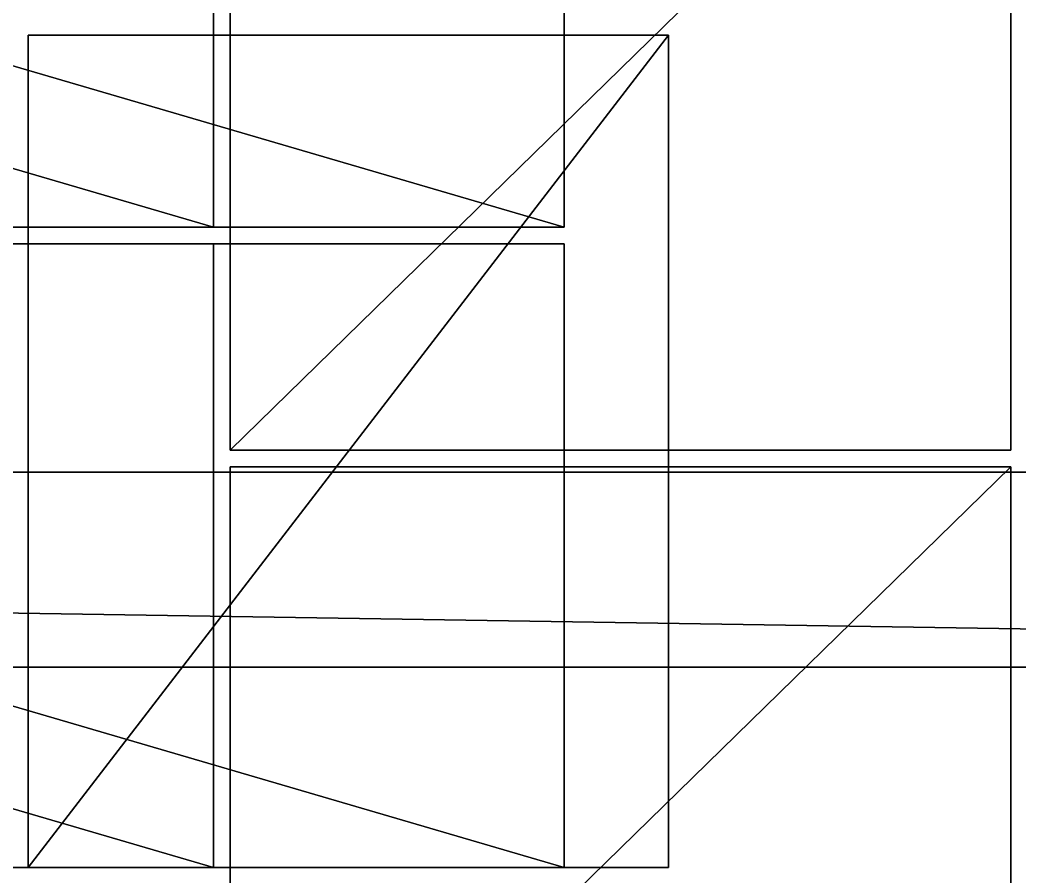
# Model space of a CAD drawing. Header units: millimetres. Extents: x -2500 to 6540, y -1255 to 1270.
# Drawn here: x 3980 to 4698, y 180 to 795 of the extents above; entities that cross this region are included whole.
import ezdxf

# ---------------------------------------------------------------- set-up
doc = ezdxf.new("R2010")
doc.units = ezdxf.units.MM

msp = doc.modelspace()

# ---------------------------------------------------------------- linework, layer by layer
at = {"layer": 'CAD_75LAB'}
for points in [[(6540, -1255, 1030), (-40, -1255, 1030), (-40, 1255, 1030)], [(6540, 1255, 1030), (6540, -1255, 1030), (-40, 1255, 1030)], [(6540, -1255, 1120), (-40, 1255, 1120), (-40, -1255, 1120)], [(6540, 1255, 1120), (-40, 1255, 1120), (6540, -1255, 1120)], [(4119, 646, 1123), (2588, 646, 1123), (2588, 1094, 1123)], [(4119, 1094, 1123), (4119, 646, 1123), (2588, 1094, 1123)], [(4119, 646, 1237), (2588, 1094, 1237), (2588, 646, 1237)], [(4119, 1094, 1237), (2588, 1094, 1237), (4119, 646, 1237)], [(4119, 646, 1243), (2588, 646, 1243), (2588, 1094, 1243)], [(4119, 1094, 1243), (4119, 646, 1243), (2588, 1094, 1243)], [(4119, 646, 1357), (2588, 1094, 1357), (2588, 646, 1357)], [(4119, 1094, 1357), (2588, 1094, 1357), (4119, 646, 1357)], [(4119, 646, 1363), (2588, 646, 1363), (2588, 1094, 1363)], [(4119, 1094, 1363), (4119, 646, 1363), (2588, 1094, 1363)], [(4119, 646, 1477), (2588, 1094, 1477), (2588, 646, 1477)], [(4119, 1094, 1477), (2588, 1094, 1477), (4119, 646, 1477)], [(4119, 646, 1483), (2588, 646, 1483), (2588, 1094, 1483)], [(4119, 1094, 1483), (4119, 646, 1483), (2588, 1094, 1483)], [(4119, 646, 1597), (2588, 1094, 1597), (2588, 646, 1597)], [(4119, 1094, 1597), (2588, 1094, 1597), (4119, 646, 1597)], [(4119, 646, 1603), (2588, 646, 1603), (2588, 1094, 1603)], [(4119, 1094, 1603), (4119, 646, 1603), (2588, 1094, 1603)], [(4119, 646, 1717), (2588, 1094, 1717), (2588, 646, 1717)], [(4119, 1094, 1717), (2588, 1094, 1717), (4119, 646, 1717)], [(4119, 646, 1723), (2588, 646, 1723), (2588, 1094, 1723)], [(4119, 1094, 1723), (4119, 646, 1723), (2588, 1094, 1723)], [(4119, 646, 1837), (2588, 1094, 1837), (2588, 646, 1837)], [(4119, 1094, 1837), (2588, 1094, 1837), (4119, 646, 1837)], [(4119, 646, 1843), (2588, 646, 1843), (2588, 1094, 1843)], [(4119, 1094, 1843), (4119, 646, 1843), (2588, 1094, 1843)], [(4119, 646, 1957), (2588, 1094, 1957), (2588, 646, 1957)], [(4119, 1094, 1957), (2588, 1094, 1957), (4119, 646, 1957)], [(4371, 646, 1963), (2840, 646, 1963), (2840, 1094, 1963)], [(4371, 1094, 1963), (4371, 646, 1963), (2840, 1094, 1963)], [(4371, 646, 2077), (2840, 1094, 2077), (2840, 646, 2077)], [(4371, 1094, 2077), (2840, 1094, 2077), (4371, 646, 2077)], [(4119, 646, 1123), (4119, 1094, 1123), (4119, 1094, 1237)], [(4119, 646, 1237), (4119, 646, 1123), (4119, 1094, 1237)], [(4119, 646, 1243), (4119, 1094, 1243), (4119, 1094, 1357)], [(4119, 646, 1357), (4119, 646, 1243), (4119, 1094, 1357)], [(4119, 646, 1363), (4119, 1094, 1363), (4119, 1094, 1477)], [(4119, 646, 1477), (4119, 646, 1363), (4119, 1094, 1477)], [(4119, 646, 1483), (4119, 1094, 1483), (4119, 1094, 1597)], [(4119, 646, 1597), (4119, 646, 1483), (4119, 1094, 1597)], [(4119, 646, 1603), (4119, 1094, 1603), (4119, 1094, 1717)], [(4119, 646, 1717), (4119, 646, 1603), (4119, 1094, 1717)], [(4119, 646, 1723), (4119, 1094, 1723), (4119, 1094, 1837)], [(4119, 646, 1837), (4119, 646, 1723), (4119, 1094, 1837)], [(4119, 646, 1843), (4119, 1094, 1843), (4119, 1094, 1957)], [(4119, 646, 1957), (4119, 646, 1843), (4119, 1094, 1957)], [(4371, 646, 1963), (4371, 1094, 1963), (4371, 1094, 2077)], [(4371, 646, 2077), (4371, 646, 1963), (4371, 1094, 2077)], [(4131, 486, 1123), (4131, 1034, 1267), (4131, 1034, 1123)], [(4131, 486, 1267), (4131, 1034, 1267), (4131, 486, 1123)], [(4692, 1034, 1123), (4131, 486, 1123), (4131, 1034, 1123)], [(4692, 1034, 1123), (4692, 486, 1123), (4131, 486, 1123)], [(4692, 1034, 1267), (4131, 1034, 1267), (4131, 486, 1267)], [(4692, 1034, 1267), (4131, 486, 1267), (4692, 486, 1267)], [(4131, 486, 1273), (4131, 1034, 1417), (4131, 1034, 1273)], [(4131, 486, 1417), (4131, 1034, 1417), (4131, 486, 1273)], [(4692, 1034, 1273), (4131, 486, 1273), (4131, 1034, 1273)], [(4692, 1034, 1273), (4692, 486, 1273), (4131, 486, 1273)], [(4692, 1034, 1417), (4131, 1034, 1417), (4131, 486, 1417)], [(4692, 1034, 1417), (4131, 486, 1417), (4692, 486, 1417)], [(4131, 486, 1423), (4131, 1034, 1567), (4131, 1034, 1423)], [(4131, 486, 1567), (4131, 1034, 1567), (4131, 486, 1423)], [(4692, 1034, 1423), (4131, 486, 1423), (4131, 1034, 1423)], [(4692, 1034, 1423), (4692, 486, 1423), (4131, 486, 1423)], [(4692, 1034, 1567), (4131, 1034, 1567), (4131, 486, 1567)], [(4692, 1034, 1567), (4131, 486, 1567), (4692, 486, 1567)], [(4131, 486, 1573), (4131, 1034, 1717), (4131, 1034, 1573)], [(4131, 486, 1717), (4131, 1034, 1717), (4131, 486, 1573)], [(4692, 1034, 1573), (4131, 486, 1573), (4131, 1034, 1573)], [(4692, 1034, 1573), (4692, 486, 1573), (4131, 486, 1573)], [(4692, 1034, 1717), (4131, 1034, 1717), (4131, 486, 1717)], [(4692, 1034, 1717), (4131, 486, 1717), (4692, 486, 1717)], [(4131, 486, 1723), (4131, 1034, 1867), (4131, 1034, 1723)], [(4131, 486, 1867), (4131, 1034, 1867), (4131, 486, 1723)], [(4692, 1034, 1723), (4131, 486, 1723), (4131, 1034, 1723)], [(4692, 1034, 1723), (4692, 486, 1723), (4131, 486, 1723)], [(4692, 1034, 1867), (4131, 1034, 1867), (4131, 486, 1867)], [(4692, 1034, 1867), (4131, 486, 1867), (4692, 486, 1867)], [(4692, 486, 1123), (4692, 1034, 1123), (4692, 1034, 1267)], [(4692, 486, 1267), (4692, 486, 1123), (4692, 1034, 1267)], [(4692, 486, 1273), (4692, 1034, 1273), (4692, 1034, 1417)], [(4692, 486, 1417), (4692, 486, 1273), (4692, 1034, 1417)], [(4692, 486, 1423), (4692, 1034, 1423), (4692, 1034, 1567)], [(4692, 486, 1567), (4692, 486, 1423), (4692, 1034, 1567)], [(4692, 486, 1573), (4692, 1034, 1573), (4692, 1034, 1717)], [(4692, 486, 1717), (4692, 486, 1573), (4692, 1034, 1717)], [(4692, 486, 1723), (4692, 1034, 1723), (4692, 1034, 1867)], [(4692, 486, 1867), (4692, 486, 1723), (4692, 1034, 1867)], [(3986, 186, 2083), (3986, 784, 2221), (3986, 784, 2083)], [(3986, 186, 2221), (3986, 784, 2221), (3986, 186, 2083)], [(4446, 784, 2083), (3986, 784, 2083), (3986, 784, 2221)], [(4446, 784, 2221), (4446, 784, 2083), (3986, 784, 2221)], [(4446, 784, 2083), (3986, 186, 2083), (3986, 784, 2083)], [(4446, 784, 2083), (4446, 186, 2083), (3986, 186, 2083)], [(4446, 784, 2221), (3986, 784, 2221), (3986, 186, 2221)], [(4446, 784, 2221), (3986, 186, 2221), (4446, 186, 2221)], [(3986, 186, 2227), (3986, 784, 2365), (3986, 784, 2227)], [(3986, 186, 2365), (3986, 784, 2365), (3986, 186, 2227)], [(4446, 784, 2227), (3986, 784, 2227), (3986, 784, 2365)], [(4446, 784, 2365), (4446, 784, 2227), (3986, 784, 2365)], [(4446, 784, 2227), (3986, 186, 2227), (3986, 784, 2227)], [(4446, 784, 2227), (4446, 186, 2227), (3986, 186, 2227)], [(4446, 784, 2365), (3986, 784, 2365), (3986, 186, 2365)], [(4446, 784, 2365), (3986, 186, 2365), (4446, 186, 2365)], [(3986, 186, 2371), (3986, 784, 2509), (3986, 784, 2371)], [(3986, 186, 2509), (3986, 784, 2509), (3986, 186, 2371)], [(4446, 784, 2371), (3986, 784, 2371), (3986, 784, 2509)], [(4446, 784, 2509), (4446, 784, 2371), (3986, 784, 2509)], [(4446, 784, 2371), (3986, 186, 2371), (3986, 784, 2371)], [(4446, 784, 2371), (4446, 186, 2371), (3986, 186, 2371)], [(4446, 784, 2509), (3986, 784, 2509), (3986, 186, 2509)], [(4446, 784, 2509), (3986, 186, 2509), (4446, 186, 2509)], [(3986, 186, 2515), (3986, 784, 2653), (3986, 784, 2515)], [(3986, 186, 2653), (3986, 784, 2653), (3986, 186, 2515)], [(4446, 784, 2515), (3986, 784, 2515), (3986, 784, 2653)], [(4446, 784, 2653), (4446, 784, 2515), (3986, 784, 2653)], [(4446, 784, 2515), (3986, 186, 2515), (3986, 784, 2515)], [(4446, 784, 2515), (4446, 186, 2515), (3986, 186, 2515)], [(4446, 784, 2653), (3986, 784, 2653), (3986, 186, 2653)], [(4446, 784, 2653), (3986, 186, 2653), (4446, 186, 2653)], [(3986, 186, 2659), (3986, 784, 2797), (3986, 784, 2659)], [(3986, 186, 2797), (3986, 784, 2797), (3986, 186, 2659)], [(4446, 784, 2659), (3986, 784, 2659), (3986, 784, 2797)], [(4446, 784, 2797), (4446, 784, 2659), (3986, 784, 2797)], [(4446, 784, 2659), (3986, 186, 2659), (3986, 784, 2659)], [(4446, 784, 2659), (4446, 186, 2659), (3986, 186, 2659)], [(4446, 784, 2797), (3986, 784, 2797), (3986, 186, 2797)], [(4446, 784, 2797), (3986, 186, 2797), (4446, 186, 2797)], [(3986, 186, 2803), (3986, 784, 2941), (3986, 784, 2803)], [(3986, 186, 2941), (3986, 784, 2941), (3986, 186, 2803)], [(4446, 784, 2803), (3986, 784, 2803), (3986, 784, 2941)], [(4446, 784, 2941), (4446, 784, 2803), (3986, 784, 2941)], [(4446, 784, 2803), (3986, 186, 2803), (3986, 784, 2803)], [(4446, 784, 2803), (4446, 186, 2803), (3986, 186, 2803)], [(4446, 784, 2941), (3986, 784, 2941), (3986, 186, 2941)], [(4446, 784, 2941), (3986, 186, 2941), (4446, 186, 2941)], [(3986, 186, 2947), (3986, 784, 3085), (3986, 784, 2947)], [(3986, 186, 3085), (3986, 784, 3085), (3986, 186, 2947)], [(4446, 784, 2947), (3986, 784, 2947), (3986, 784, 3085)], [(4446, 784, 3085), (4446, 784, 2947), (3986, 784, 3085)], [(4446, 784, 2947), (3986, 186, 2947), (3986, 784, 2947)], [(4446, 784, 2947), (4446, 186, 2947), (3986, 186, 2947)], [(4446, 784, 3085), (3986, 784, 3085), (3986, 186, 3085)], [(4446, 784, 3085), (3986, 186, 3085), (4446, 186, 3085)], [(3986, 186, 3091), (3986, 784, 3229), (3986, 784, 3091)], [(3986, 186, 3229), (3986, 784, 3229), (3986, 186, 3091)], [(4446, 784, 3091), (3986, 784, 3091), (3986, 784, 3229)], [(4446, 784, 3229), (4446, 784, 3091), (3986, 784, 3229)], [(4446, 784, 3091), (3986, 186, 3091), (3986, 784, 3091)], [(4446, 784, 3091), (4446, 186, 3091), (3986, 186, 3091)], [(4446, 784, 3229), (3986, 784, 3229), (3986, 186, 3229)], [(4446, 784, 3229), (3986, 186, 3229), (4446, 186, 3229)], [(3986, 186, 3235), (3986, 784, 3373), (3986, 784, 3235)], [(3986, 186, 3373), (3986, 784, 3373), (3986, 186, 3235)], [(4446, 784, 3235), (3986, 784, 3235), (3986, 784, 3373)], [(4446, 784, 3373), (4446, 784, 3235), (3986, 784, 3373)], [(4446, 784, 3235), (3986, 186, 3235), (3986, 784, 3235)], [(4446, 784, 3235), (4446, 186, 3235), (3986, 186, 3235)], [(4446, 784, 3373), (3986, 784, 3373), (3986, 186, 3373)], [(4446, 784, 3373), (3986, 186, 3373), (4446, 186, 3373)], [(3986, 186, 3379), (3986, 784, 3517), (3986, 784, 3379)], [(3986, 186, 3517), (3986, 784, 3517), (3986, 186, 3379)], [(4446, 784, 3379), (3986, 784, 3379), (3986, 784, 3517)], [(4446, 784, 3517), (4446, 784, 3379), (3986, 784, 3517)], [(4446, 784, 3379), (3986, 186, 3379), (3986, 784, 3379)], [(4446, 784, 3379), (4446, 186, 3379), (3986, 186, 3379)], [(4446, 784, 3517), (3986, 784, 3517), (3986, 186, 3517)], [(4446, 784, 3517), (3986, 186, 3517), (4446, 186, 3517)], [(4446, 186, 2083), (4446, 784, 2083), (4446, 784, 2221)], [(4446, 186, 2221), (4446, 186, 2083), (4446, 784, 2221)], [(4446, 186, 2227), (4446, 784, 2227), (4446, 784, 2365)], [(4446, 186, 2365), (4446, 186, 2227), (4446, 784, 2365)], [(4446, 186, 2371), (4446, 784, 2371), (4446, 784, 2509)], [(4446, 186, 2509), (4446, 186, 2371), (4446, 784, 2509)], [(4446, 186, 2515), (4446, 784, 2515), (4446, 784, 2653)], [(4446, 186, 2653), (4446, 186, 2515), (4446, 784, 2653)], [(4446, 186, 2659), (4446, 784, 2659), (4446, 784, 2797)], [(4446, 186, 2797), (4446, 186, 2659), (4446, 784, 2797)], [(4446, 186, 2803), (4446, 784, 2803), (4446, 784, 2941)], [(4446, 186, 2941), (4446, 186, 2803), (4446, 784, 2941)], [(4446, 186, 2947), (4446, 784, 2947), (4446, 784, 3085)], [(4446, 186, 3085), (4446, 186, 2947), (4446, 784, 3085)], [(4446, 186, 3091), (4446, 784, 3091), (4446, 784, 3229)], [(4446, 186, 3229), (4446, 186, 3091), (4446, 784, 3229)], [(4446, 186, 3235), (4446, 784, 3235), (4446, 784, 3373)], [(4446, 186, 3373), (4446, 186, 3235), (4446, 784, 3373)], [(4446, 186, 3379), (4446, 784, 3379), (4446, 784, 3517)], [(4446, 186, 3517), (4446, 186, 3379), (4446, 784, 3517)], [(4119, 646, 1237), (2588, 646, 1123), (4119, 646, 1123)], [(4119, 646, 1237), (2588, 646, 1237), (2588, 646, 1123)], [(4119, 646, 1357), (2588, 646, 1243), (4119, 646, 1243)], [(4119, 646, 1357), (2588, 646, 1357), (2588, 646, 1243)], [(4119, 646, 1477), (2588, 646, 1363), (4119, 646, 1363)], [(4119, 646, 1477), (2588, 646, 1477), (2588, 646, 1363)], [(4119, 646, 1597), (2588, 646, 1483), (4119, 646, 1483)], [(4119, 646, 1597), (2588, 646, 1597), (2588, 646, 1483)], [(4119, 646, 1717), (2588, 646, 1603), (4119, 646, 1603)], [(4119, 646, 1717), (2588, 646, 1717), (2588, 646, 1603)], [(4119, 646, 1837), (2588, 646, 1723), (4119, 646, 1723)], [(4119, 646, 1837), (2588, 646, 1837), (2588, 646, 1723)], [(4119, 646, 1957), (2588, 646, 1843), (4119, 646, 1843)], [(4119, 646, 1957), (2588, 646, 1957), (2588, 646, 1843)], [(4371, 646, 2077), (2840, 646, 1963), (4371, 646, 1963)], [(4371, 646, 2077), (2840, 646, 2077), (2840, 646, 1963)], [(4119, 634, 1237), (4119, 634, 1123), (2588, 634, 1123)], [(4119, 634, 1237), (2588, 634, 1123), (2588, 634, 1237)], [(4119, 186, 1123), (2588, 186, 1123), (2588, 634, 1123)], [(4119, 634, 1123), (4119, 186, 1123), (2588, 634, 1123)], [(4119, 186, 1237), (2588, 634, 1237), (2588, 186, 1237)], [(4119, 634, 1237), (2588, 634, 1237), (4119, 186, 1237)], [(4119, 634, 1357), (4119, 634, 1243), (2588, 634, 1243)], [(4119, 634, 1357), (2588, 634, 1243), (2588, 634, 1357)], [(4119, 186, 1243), (2588, 186, 1243), (2588, 634, 1243)], [(4119, 634, 1243), (4119, 186, 1243), (2588, 634, 1243)], [(4119, 186, 1357), (2588, 634, 1357), (2588, 186, 1357)], [(4119, 634, 1357), (2588, 634, 1357), (4119, 186, 1357)], [(4119, 634, 1477), (4119, 634, 1363), (2588, 634, 1363)], [(4119, 634, 1477), (2588, 634, 1363), (2588, 634, 1477)], [(4119, 186, 1363), (2588, 186, 1363), (2588, 634, 1363)], [(4119, 634, 1363), (4119, 186, 1363), (2588, 634, 1363)], [(4119, 186, 1477), (2588, 634, 1477), (2588, 186, 1477)], [(4119, 634, 1477), (2588, 634, 1477), (4119, 186, 1477)], [(4119, 634, 1597), (4119, 634, 1483), (2588, 634, 1483)], [(4119, 634, 1597), (2588, 634, 1483), (2588, 634, 1597)], [(4119, 186, 1483), (2588, 186, 1483), (2588, 634, 1483)], [(4119, 634, 1483), (4119, 186, 1483), (2588, 634, 1483)], [(4119, 186, 1597), (2588, 634, 1597), (2588, 186, 1597)], [(4119, 634, 1597), (2588, 634, 1597), (4119, 186, 1597)], [(4119, 634, 1717), (4119, 634, 1603), (2588, 634, 1603)], [(4119, 634, 1717), (2588, 634, 1603), (2588, 634, 1717)], [(4119, 186, 1603), (2588, 186, 1603), (2588, 634, 1603)], [(4119, 634, 1603), (4119, 186, 1603), (2588, 634, 1603)], [(4119, 186, 1717), (2588, 634, 1717), (2588, 186, 1717)], [(4119, 634, 1717), (2588, 634, 1717), (4119, 186, 1717)], [(4119, 634, 1837), (4119, 634, 1723), (2588, 634, 1723)], [(4119, 634, 1837), (2588, 634, 1723), (2588, 634, 1837)], [(4119, 186, 1723), (2588, 186, 1723), (2588, 634, 1723)], [(4119, 634, 1723), (4119, 186, 1723), (2588, 634, 1723)], [(4119, 186, 1837), (2588, 634, 1837), (2588, 186, 1837)], [(4119, 634, 1837), (2588, 634, 1837), (4119, 186, 1837)], [(4119, 634, 1957), (4119, 634, 1843), (2588, 634, 1843)], [(4119, 634, 1957), (2588, 634, 1843), (2588, 634, 1957)], [(4119, 186, 1843), (2588, 186, 1843), (2588, 634, 1843)], [(4119, 634, 1843), (4119, 186, 1843), (2588, 634, 1843)], [(4119, 186, 1957), (2588, 634, 1957), (2588, 186, 1957)], [(4119, 634, 1957), (2588, 634, 1957), (4119, 186, 1957)], [(4371, 634, 2077), (4371, 634, 1963), (2840, 634, 1963)], [(4371, 634, 2077), (2840, 634, 1963), (2840, 634, 2077)], [(4371, 186, 1963), (2840, 186, 1963), (2840, 634, 1963)], [(4371, 634, 1963), (4371, 186, 1963), (2840, 634, 1963)], [(4371, 186, 2077), (2840, 634, 2077), (2840, 186, 2077)], [(4371, 634, 2077), (2840, 634, 2077), (4371, 186, 2077)], [(4119, 186, 1123), (4119, 634, 1123), (4119, 634, 1237)], [(4119, 186, 1237), (4119, 186, 1123), (4119, 634, 1237)], [(4119, 186, 1243), (4119, 634, 1243), (4119, 634, 1357)], [(4119, 186, 1357), (4119, 186, 1243), (4119, 634, 1357)], [(4119, 186, 1363), (4119, 634, 1363), (4119, 634, 1477)], [(4119, 186, 1477), (4119, 186, 1363), (4119, 634, 1477)], [(4119, 186, 1483), (4119, 634, 1483), (4119, 634, 1597)], [(4119, 186, 1597), (4119, 186, 1483), (4119, 634, 1597)], [(4119, 186, 1603), (4119, 634, 1603), (4119, 634, 1717)], [(4119, 186, 1717), (4119, 186, 1603), (4119, 634, 1717)], [(4119, 186, 1723), (4119, 634, 1723), (4119, 634, 1837)], [(4119, 186, 1837), (4119, 186, 1723), (4119, 634, 1837)], [(4119, 186, 1843), (4119, 634, 1843), (4119, 634, 1957)], [(4119, 186, 1957), (4119, 186, 1843), (4119, 634, 1957)], [(4371, 186, 1963), (4371, 634, 1963), (4371, 634, 2077)], [(4371, 186, 2077), (4371, 186, 1963), (4371, 634, 2077)], [(4692, 486, 1123), (4131, 486, 1267), (4131, 486, 1123)], [(4692, 486, 1267), (4131, 486, 1267), (4692, 486, 1123)], [(4692, 486, 1273), (4131, 486, 1417), (4131, 486, 1273)], [(4692, 486, 1417), (4131, 486, 1417), (4692, 486, 1273)], [(4692, 486, 1423), (4131, 486, 1567), (4131, 486, 1423)], [(4692, 486, 1567), (4131, 486, 1567), (4692, 486, 1423)], [(4692, 486, 1573), (4131, 486, 1717), (4131, 486, 1573)], [(4692, 486, 1717), (4131, 486, 1717), (4692, 486, 1573)], [(4692, 486, 1723), (4131, 486, 1867), (4131, 486, 1723)], [(4692, 486, 1867), (4131, 486, 1867), (4692, 486, 1723)], [(4131, -74, 1123), (4131, 474, 1267), (4131, 474, 1123)], [(4131, -74, 1267), (4131, 474, 1267), (4131, -74, 1123)], [(4692, 474, 1123), (4131, 474, 1123), (4131, 474, 1267)], [(4692, 474, 1267), (4692, 474, 1123), (4131, 474, 1267)], [(4692, 474, 1123), (4131, -74, 1123), (4131, 474, 1123)], [(4692, 474, 1123), (4692, -74, 1123), (4131, -74, 1123)], [(4692, 474, 1267), (4131, 474, 1267), (4131, -74, 1267)], [(4692, 474, 1267), (4131, -74, 1267), (4692, -74, 1267)], [(4131, -74, 1273), (4131, 474, 1417), (4131, 474, 1273)], [(4131, -74, 1417), (4131, 474, 1417), (4131, -74, 1273)], [(4692, 474, 1273), (4131, 474, 1273), (4131, 474, 1417)], [(4692, 474, 1417), (4692, 474, 1273), (4131, 474, 1417)], [(4692, 474, 1273), (4131, -74, 1273), (4131, 474, 1273)], [(4692, 474, 1273), (4692, -74, 1273), (4131, -74, 1273)], [(4692, 474, 1417), (4131, 474, 1417), (4131, -74, 1417)], [(4692, 474, 1417), (4131, -74, 1417), (4692, -74, 1417)], [(4131, -74, 1423), (4131, 474, 1567), (4131, 474, 1423)], [(4131, -74, 1567), (4131, 474, 1567), (4131, -74, 1423)], [(4692, 474, 1423), (4131, 474, 1423), (4131, 474, 1567)], [(4692, 474, 1567), (4692, 474, 1423), (4131, 474, 1567)], [(4692, 474, 1423), (4131, -74, 1423), (4131, 474, 1423)], [(4692, 474, 1423), (4692, -74, 1423), (4131, -74, 1423)], [(4692, 474, 1567), (4131, 474, 1567), (4131, -74, 1567)], [(4692, 474, 1567), (4131, -74, 1567), (4692, -74, 1567)], [(4131, -74, 1573), (4131, 474, 1717), (4131, 474, 1573)], [(4131, -74, 1717), (4131, 474, 1717), (4131, -74, 1573)], [(4692, 474, 1573), (4131, 474, 1573), (4131, 474, 1717)], [(4692, 474, 1717), (4692, 474, 1573), (4131, 474, 1717)], [(4692, 474, 1573), (4131, -74, 1573), (4131, 474, 1573)], [(4692, 474, 1573), (4692, -74, 1573), (4131, -74, 1573)], [(4692, 474, 1717), (4131, 474, 1717), (4131, -74, 1717)], [(4692, 474, 1717), (4131, -74, 1717), (4692, -74, 1717)], [(4131, -74, 1723), (4131, 474, 1867), (4131, 474, 1723)], [(4131, -74, 1867), (4131, 474, 1867), (4131, -74, 1723)], [(4692, 474, 1723), (4131, 474, 1723), (4131, 474, 1867)], [(4692, 474, 1867), (4692, 474, 1723), (4131, 474, 1867)], [(4692, 474, 1723), (4131, -74, 1723), (4131, 474, 1723)], [(4692, 474, 1723), (4692, -74, 1723), (4131, -74, 1723)], [(4692, 474, 1867), (4131, 474, 1867), (4131, -74, 1867)], [(4692, 474, 1867), (4131, -74, 1867), (4692, -74, 1867)], [(4692, -74, 1123), (4692, 474, 1123), (4692, 474, 1267)], [(4692, -74, 1267), (4692, -74, 1123), (4692, 474, 1267)], [(4692, -74, 1273), (4692, 474, 1273), (4692, 474, 1417)], [(4692, -74, 1417), (4692, -74, 1273), (4692, 474, 1417)], [(4692, -74, 1423), (4692, 474, 1423), (4692, 474, 1567)], [(4692, -74, 1567), (4692, -74, 1423), (4692, 474, 1567)], [(4692, -74, 1573), (4692, 474, 1573), (4692, 474, 1717)], [(4692, -74, 1717), (4692, -74, 1573), (4692, 474, 1717)], [(4692, -74, 1723), (4692, 474, 1723), (4692, 474, 1867)], [(4692, -74, 1867), (4692, -74, 1723), (4692, 474, 1867)], [(6460, 470, 1030), (6460, 470, 780), (-2500, 470, 780)], [(6460, 470, 1030), (-2500, 470, 780), (-2500, 470, 1030)], [(6460, 330, 780), (-2500, 330, 780), (-2500, 470, 780)], [(6460, 470, 780), (6460, 330, 780), (-2500, 470, 780)], [(6460, 330, 1030), (-2500, 470, 1030), (-2500, 330, 1030)], [(6460, 470, 1030), (-2500, 470, 1030), (6460, 330, 1030)], [(6460, 330, 1030), (-2500, 330, 780), (6460, 330, 780)], [(6460, 330, 1030), (-2500, 330, 1030), (-2500, 330, 780)], [(4119, 186, 1237), (2588, 186, 1123), (4119, 186, 1123)], [(4119, 186, 1237), (2588, 186, 1237), (2588, 186, 1123)], [(4119, 186, 1357), (2588, 186, 1243), (4119, 186, 1243)], [(4119, 186, 1357), (2588, 186, 1357), (2588, 186, 1243)], [(4119, 186, 1477), (2588, 186, 1363), (4119, 186, 1363)], [(4119, 186, 1477), (2588, 186, 1477), (2588, 186, 1363)], [(4119, 186, 1597), (2588, 186, 1483), (4119, 186, 1483)], [(4119, 186, 1597), (2588, 186, 1597), (2588, 186, 1483)], [(4119, 186, 1717), (2588, 186, 1603), (4119, 186, 1603)], [(4119, 186, 1717), (2588, 186, 1717), (2588, 186, 1603)], [(4119, 186, 1837), (2588, 186, 1723), (4119, 186, 1723)], [(4119, 186, 1837), (2588, 186, 1837), (2588, 186, 1723)], [(4119, 186, 1957), (2588, 186, 1843), (4119, 186, 1843)], [(4119, 186, 1957), (2588, 186, 1957), (2588, 186, 1843)], [(4371, 186, 2077), (2840, 186, 1963), (4371, 186, 1963)], [(4371, 186, 2077), (2840, 186, 2077), (2840, 186, 1963)], [(4446, 186, 2083), (3986, 186, 2221), (3986, 186, 2083)], [(4446, 186, 2221), (3986, 186, 2221), (4446, 186, 2083)], [(4446, 186, 2227), (3986, 186, 2365), (3986, 186, 2227)], [(4446, 186, 2365), (3986, 186, 2365), (4446, 186, 2227)], [(4446, 186, 2371), (3986, 186, 2509), (3986, 186, 2371)], [(4446, 186, 2509), (3986, 186, 2509), (4446, 186, 2371)], [(4446, 186, 2515), (3986, 186, 2653), (3986, 186, 2515)], [(4446, 186, 2653), (3986, 186, 2653), (4446, 186, 2515)], [(4446, 186, 2659), (3986, 186, 2797), (3986, 186, 2659)], [(4446, 186, 2797), (3986, 186, 2797), (4446, 186, 2659)], [(4446, 186, 2803), (3986, 186, 2941), (3986, 186, 2803)], [(4446, 186, 2941), (3986, 186, 2941), (4446, 186, 2803)], [(4446, 186, 2947), (3986, 186, 3085), (3986, 186, 2947)], [(4446, 186, 3085), (3986, 186, 3085), (4446, 186, 2947)], [(4446, 186, 3091), (3986, 186, 3229), (3986, 186, 3091)], [(4446, 186, 3229), (3986, 186, 3229), (4446, 186, 3091)], [(4446, 186, 3235), (3986, 186, 3373), (3986, 186, 3235)], [(4446, 186, 3373), (3986, 186, 3373), (4446, 186, 3235)], [(4446, 186, 3379), (3986, 186, 3517), (3986, 186, 3379)], [(4446, 186, 3517), (3986, 186, 3517), (4446, 186, 3379)]]:
    msp.add_3dface(points, dxfattribs=at)

doc.saveas('drawing.dxf')
